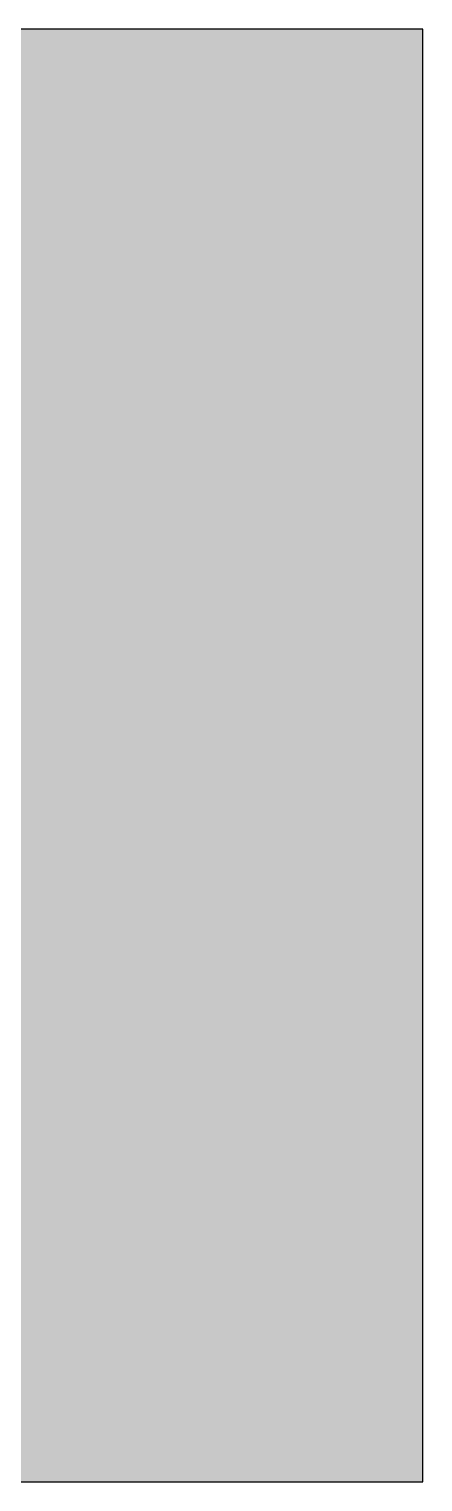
# Model space of a CAD drawing. Header units: millimetres. Extents: x 2329 to 2450, y 1882 to 1940.
# Drawn here: x 2380.074 to 2380.721, y 1914.043 to 1916.429 of the extents above; entities that cross this region are included whole.
import ezdxf

# ---------------------------------------------------------------- set-up
doc = ezdxf.new("R2010")
doc.units = ezdxf.units.MM
doc.layers.add('armature longitudinali', color=5, linetype='Continuous', lineweight=25)

msp = doc.modelspace()

# ---------------------------------------------------------------- hatches: boundary and pattern name
at = {"layer": 'armature longitudinali', "true_color": 0xc7c8ca, "transparency": 33554687}
h = msp.add_hatch(dxfattribs=at)
h.set_pattern_fill('EARTH', color=9, scale=0.045)
h.paths.add_polyline_path([(2380.7207, 1916.429), (2380.0086, 1916.429), (2379.0297, 1915.129), (2377.6297, 1915.129), (2377.6297, 1915.229), (2377.7297, 1915.229), (2377.7297, 1915.404), (2377.7297, 1915.529), (2373.4297, 1915.529), (2373.4297, 1915.404), (2373.4297, 1915.229), (2373.5297, 1915.229), (2373.5297, 1915.129), (2372.1297, 1915.129), (2372.1297, 1915.229), (2372.2297, 1915.229), (2372.2297, 1915.404), (2372.2297, 1915.529), (2367.6797, 1915.529), (2367.6797, 1915.404), (2367.6797, 1915.229), (2367.7797, 1915.229), (2367.7797, 1915.129), (2366.3797, 1915.129), (2366.3797, 1915.229), (2366.4797, 1915.229), (2366.4797, 1915.404), (2366.4797, 1915.529), (2362.1797, 1915.529), (2362.1797, 1915.404), (2362.1797, 1915.229), (2362.2797, 1915.229), (2362.2797, 1915.129), (2360.8797, 1915.129), (2359.9007, 1916.429), (2359.3893, 1916.429), (2359.3893, 1914.0426), (2380.7207, 1914.0426)])

# ---------------------------------------------------------------- linework, layer by layer
msp.add_lwpolyline([(2359.3893, 1914.0426), (2380.7207, 1914.0426), (2380.7207, 1916.429), (2378.6297, 1916.429)])

doc.saveas('drawing.dxf')
